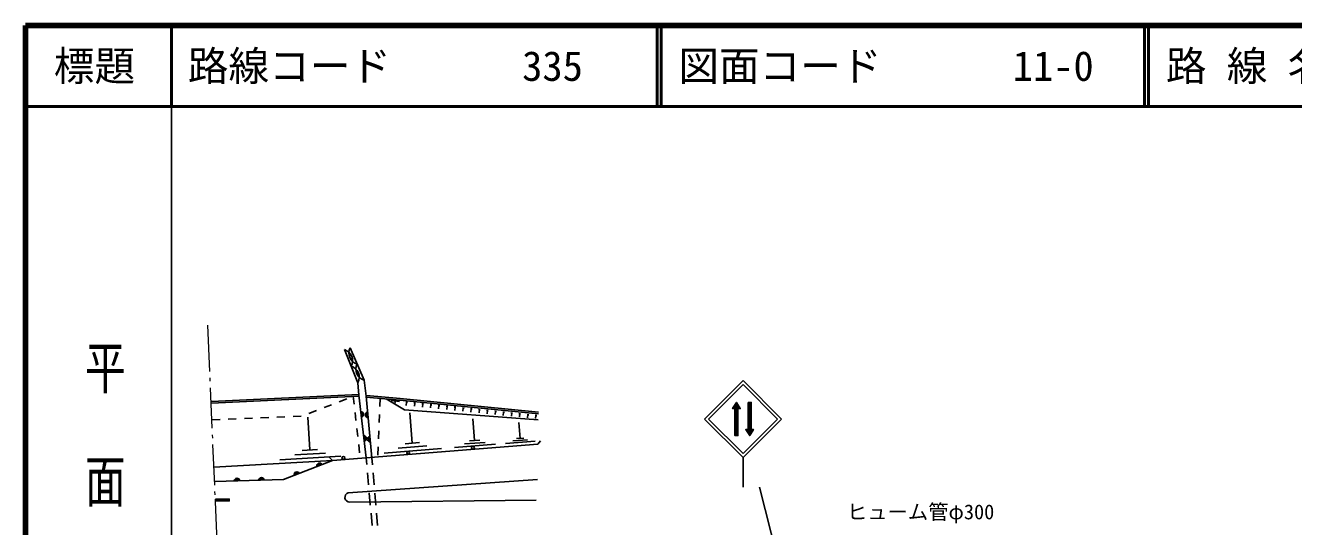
# Model space of a CAD drawing. Units: millimetres, scale not verified. Extents: x 40000 to 680000, y 20000 to 380000.
# Drawn here: x 40000 to 196101, y 318301 to 380000 of the extents above; entities that cross this region are included whole.
import ezdxf
from ezdxf.enums import TextEntityAlignment as Align

# ---------------------------------------------------------------- set-up
doc = ezdxf.new("R2010")
doc.units = ezdxf.units.MM
doc.header["$LTSCALE"] = 1000
for name, color, linetype, lineweight in [('M-BGD', 7, 'Continuous', 25), ('M-BMK-HTXT', 7, 'Continuous', 13), ('M-STR-HTXT', 7, 'Continuous', 13), ('M-STR-STRC', 7, 'Continuous', 25), ('M-TTL', 2, 'Continuous', 140), ('M-TTL-BAND', 7, 'Continuous', 25), ('M-TTL-LINE', 7, 'Continuous', 50)]:
    doc.layers.add(name, color=color, linetype=linetype, lineweight=lineweight)
doc.layers.add('M-TTL-TXT', color=7, linetype='Continuous')
doc.styles.add('@ＭＳ ゴシック', font='')
doc.styles.add('ＭＳ ゴシック', font='')
doc.styles.get('@ＭＳ ゴシック').set_extended_font_data('@MS Gothic')
doc.styles.get('ＭＳ ゴシック').set_extended_font_data('MS Gothic')

msp = doc.modelspace()

# ---------------------------------------------------------------- linework, layer by layer
at = {"layer": 'M-BGD'}
for p, q in [((80933, 336021), (79291, 340089)), ((79968, 340293), (81698, 336314)), ((81061, 334573), (62918, 333710)), ((81053, 334373), (62928, 333510)), ((80362, 334354), (80472, 333361)), ((83656, 334104), (83616, 333105)), ((74895, 332220), (75826, 332583)), ((76758, 332947), (77689, 333311)), ((78621, 333675), (79552, 334038)), ((85038, 333814), (86032, 333712)), ((85535, 333763), (85494, 333365)), ((86828, 333630), (87027, 333610)), ((86928, 333620), (86887, 333222)), ((87823, 333528), (88022, 333508)), ((87923, 333518), (87882, 333120)), ((88818, 333426), (89017, 333406)), ((88917, 333416), (88877, 333018)), ((89813, 333325), (90012, 333304)), ((89912, 333314), (89871, 332916)), ((90807, 333223), (91006, 333202)), ((90907, 333212), (90866, 332815)), ((91802, 333121), (92001, 333100)), ((91902, 333111), (91861, 332713)), ((92797, 333019), (92996, 332998)), ((92897, 333009), (92856, 332611)), ((93792, 332917), (93991, 332897)), ((93891, 332907), (93851, 332509)), ((94787, 332815), (94986, 332795)), ((94886, 332805), (94845, 332407)), ((95781, 332713), (95980, 332693)), ((95881, 332703), (95840, 332305)), ((96776, 332611), (96975, 332591)), ((96876, 332601), (96835, 332203)), ((97771, 332509), (97970, 332489)), ((97871, 332499), (97830, 332101)), ((62961, 331460), (63960, 331500)), ((64959, 331541), (65959, 331582)), ((66958, 331623), (67957, 331664)), ((68956, 331705), (69955, 331746)), ((70954, 331786), (71954, 331827)), ((72953, 331868), (73952, 331909)), ((75009, 327742), (74760, 331758)), ((80583, 332367), (80693, 331373)), ((83576, 332105), (83535, 331106)), ((87625, 328572), (87328, 332328)), ((95294, 328908), (95082, 331582)), ((98766, 332408), (98965, 332387)), ((98865, 332397), (98825, 331999)), ((99761, 332306), (99960, 332285)), ((99860, 332295), (99819, 331898)), ((100891, 329168), (100736, 331116)), ((100755, 332204), (100954, 332183)), ((100855, 332194), (100814, 331796)), ((101750, 332102), (101949, 332081)), ((101850, 332092), (101809, 331694)), ((102745, 332000), (102944, 331980)), ((102844, 331990), (102804, 331592)), ((80803, 330379), (80914, 329385)), ((83495, 330107), (83455, 329108)), ((103080, 328450), (77819, 326449)), ((81024, 328391), (81134, 327397)), ((83414, 328109), (83374, 327110)), ((91221, 327912), (84179, 327354)), ((89423, 328242), (85902, 327963)), ((88506, 328642), (86745, 328502)), ((97854, 328438), (92839, 328040)), ((96574, 328673), (94067, 328474)), ((95921, 328957), (94667, 328858)), ((102755, 328826), (99103, 328537)), ((101823, 328997), (99997, 328852)), ((101347, 329204), (100434, 329132)), ((103424, 328854), (103080, 328450)), ((77819, 326449), (63193, 325601)), ((78836, 326971), (71306, 326504)), ((76923, 327357), (73157, 327123)), ((75950, 327800), (74068, 327684)), ((77819, 326449), (77416, 326793)), ((82033, 325933), (81960, 326782)), ((82632, 326782), (82706, 325923)), ((82245, 323443), (82118, 324937)), ((82792, 324927), (82921, 323433)), ((79743, 322459), (103036, 324111)), ((102859, 321574), (79920, 321326)), ((82458, 320952), (82330, 322446)), ((83007, 322436), (83136, 320942)), ((82670, 318461), (82543, 319955)), ((83222, 319946), (83351, 318451))]:
    msp.add_line(p, q, dxfattribs=at)
for points in [[(81960, 326782), (81038, 334500), (80933, 336021)], [(81698, 336314), (81940, 334342), (82632, 326782)], [(103176, 332396), (86122, 334084), (81969, 334456), (81925, 334462)], [(103156, 332197), (86103, 333885), (81948, 334257)], [(84395, 334038), (86678, 332679), (103120, 331436)], [(77819, 326449), (71778, 324113), (63328, 323870)]]:
    msp.add_lwpolyline(points, dxfattribs=at)
msp.add_lwpolyline([(63396, 321693), (65085, 321693), (65085, 321473), (63396, 321473)], close=True, dxfattribs=at)
for centre in [(95089, 328018), (79139, 326754), (87114, 327386)]:
    msp.add_circle(centre, 175, dxfattribs=at)
for centre, radius, start, end in [((78818, 338715), 1453, 332.95765, 70.98858), ((81250, 339668), 1427, 154.01478, 252.99616), ((79639, 336681), 1453, 332.95765, 70.98858), ((82116, 337679), 1427, 154.01478, 252.99616), ((81267, 332124), 354, 285.61552, 88.0207), ((81267, 332124), 283, 287.83956, 85.79666), ((81267, 332124), 212, 291.58589, 82.05033), ((81267, 332124), 142, 299.29762, 74.3386), ((81267, 332124), 100, 309.61528, 64.02094), ((82203, 332061), 354, 104.027, 266.43218), ((82203, 332061), 283, 106.25104, 264.20814), ((82203, 332061), 212, 109.99737, 260.46182), ((82203, 332061), 142, 117.7091, 252.75009), ((82203, 332061), 100, 128.02676, 242.43242), ((81623, 329145), 354, 285.61552, 88.0207), ((81623, 329145), 283, 287.83956, 85.79666), ((82476, 329074), 354, 104.027, 266.43218), ((81623, 329145), 212, 291.58589, 82.05033), ((81623, 329145), 142, 299.29762, 74.3386), ((81623, 329145), 100, 309.61528, 64.02094), ((82476, 329074), 283, 106.25104, 264.20814), ((82476, 329074), 212, 109.99737, 260.46182), ((82476, 329074), 142, 117.7091, 252.75009), ((82476, 329074), 100, 128.02676, 242.43242), ((73419, 324689), 354, 29.93983, 192.34501), ((73419, 324689), 283, 32.16387, 190.12097), ((73419, 324689), 212, 35.9102, 186.37464), ((73419, 324689), 142, 43.62193, 178.66292), ((73419, 324689), 100, 53.93959, 168.34525), ((76217, 325771), 354, 29.93983, 192.34501), ((76217, 325771), 283, 32.16387, 190.12097), ((76217, 325771), 212, 35.9102, 186.37464), ((76217, 325771), 142, 43.62193, 178.66292), ((76217, 325771), 100, 53.93959, 168.34525), ((66055, 323894), 354, 10.44477, 172.84995), ((66055, 323894), 283, 12.66881, 170.62591), ((66055, 323894), 212, 16.41513, 166.87958), ((66055, 323894), 142, 24.12686, 159.16785), ((66055, 323894), 100, 34.44452, 148.85019), ((69054, 323980), 354, 10.44477, 172.84995), ((69054, 323980), 283, 12.66881, 170.62591), ((69054, 323980), 212, 16.41513, 166.87958), ((69054, 323980), 142, 24.12686, 159.16785), ((69054, 323980), 100, 34.44452, 148.85019), ((79908, 321905), 579, 106.63079, 271.13053)]:
    msp.add_arc(centre, radius, start, end, dxfattribs=at)
at = {"layer": 'M-BMK-HTXT'}
for p, q in [((62716, 337399), (62477, 343104)), ((62766, 336200), (62750, 336599)), ((63009, 330405), (62800, 335401)), ((63059, 329206), (63043, 329606)), ((63302, 323411), (63093, 328407)), ((63352, 322212), (63336, 322612)), ((63595, 316417), (63386, 321413))]:
    msp.add_line(p, q, dxfattribs=at)
at = {"layer": 'M-STR-STRC'}
for p, q in [((123592, 331544), (128330, 336282)), ((124087, 331544), (128330, 335787)), ((128330, 336282), (133067, 331544)), ((128330, 335787), (132572, 331544)), ((127065, 332843), (127624, 333402)), ((127090, 332827), (127068, 332849)), ((127139, 332826), (127086, 332879)), ((127097, 332827), (127644, 333373)), ((127189, 332825), (127104, 332910)), ((127239, 332824), (127123, 332940)), ((127138, 332965), (127605, 333432)), ((127288, 332823), (127141, 332971)), ((127145, 332826), (127663, 333343)), ((127680, 332480), (127159, 333001)), ((127680, 332529), (127178, 333032)), ((127193, 332825), (127682, 333314)), ((127679, 332578), (127196, 333062)), ((127211, 333087), (127586, 333461)), ((127679, 332627), (127214, 333093)), ((127679, 332677), (127233, 333123)), ((127241, 332824), (127702, 333284)), ((127679, 332726), (127251, 333154)), ((127679, 332775), (127269, 333184)), ((127284, 333209), (127566, 333491)), ((127678, 332824), (127288, 333215)), ((127289, 332823), (127721, 333255)), ((127718, 332833), (127306, 333245)), ((127680, 332431), (127307, 332804)), ((127308, 332793), (127740, 333225)), ((127308, 332744), (127760, 333196)), ((127308, 332696), (127779, 333166)), ((127308, 332647), (127798, 333137)), ((127308, 332599), (127817, 333107)), ((127680, 332382), (127308, 332755)), ((127681, 332333), (127308, 332706)), ((127681, 332284), (127308, 332657)), ((127681, 332235), (127308, 332608)), ((127309, 332550), (127837, 333078)), ((127309, 332501), (127856, 333048)), ((127309, 332453), (127678, 332822)), ((127309, 332404), (127679, 332773)), ((127681, 332186), (127309, 332559)), ((127681, 332137), (127309, 332510)), ((127310, 332356), (127679, 332724)), ((127310, 332307), (127679, 332676)), ((127310, 332258), (127679, 332627)), ((127310, 332210), (127679, 332579)), ((127310, 332161), (127680, 332530)), ((127767, 332833), (127324, 333276)), ((127816, 332833), (127343, 333306)), ((127358, 333331), (127547, 333520)), ((127865, 332833), (127361, 333337)), ((127914, 332832), (127379, 333367)), ((127963, 332832), (127398, 333398)), ((127970, 332874), (127416, 333428)), ((127877, 333016), (127434, 333459)), ((127785, 333157), (127453, 333489)), ((127692, 333299), (127471, 333520)), ((127689, 332833), (127875, 333019)), ((127738, 332833), (127895, 332989)), ((127787, 332833), (127914, 332959)), ((127836, 332833), (127933, 332930)), ((127885, 332832), (127953, 332900)), ((127934, 332832), (127972, 332871)), ((127982, 332832), (127991, 332841)), ((129073, 333581), (128967, 333475)), ((129122, 333581), (128967, 333427)), ((128975, 333580), (128967, 333572)), ((129024, 333580), (128967, 333524)), ((128967, 333552), (129338, 333181)), ((128967, 333503), (129339, 333131)), ((128967, 333454), (129339, 333082)), ((129318, 333582), (128968, 333232)), ((129171, 333581), (128968, 333378)), ((129220, 333581), (128968, 333329)), ((129269, 333581), (128968, 333281)), ((129337, 333552), (128968, 333184)), ((128968, 333405), (129339, 333033)), ((128968, 333356), (129339, 332984)), ((128968, 333307), (129340, 332935)), ((128968, 333258), (129340, 332886)), ((128968, 333209), (129340, 332837)), ((129337, 333503), (128969, 333135)), ((129337, 333454), (128969, 333086)), ((129337, 333406), (128969, 333038)), ((129338, 333357), (128969, 332989)), ((129338, 333308), (128969, 332940)), ((128969, 333160), (129340, 332788)), ((128969, 333111), (129340, 332739)), ((128969, 333062), (129341, 332690)), ((128969, 333013), (129341, 332641)), ((128969, 332964), (129341, 332591)), ((129338, 333260), (128970, 332892)), ((129338, 333211), (128970, 332843)), ((129339, 333163), (128970, 332795)), ((129339, 333114), (128970, 332746)), ((128970, 332914), (129341, 332542)), ((128970, 332865), (129342, 332493)), ((128970, 332816), (129342, 332444)), ((128970, 332767), (129342, 332395)), ((128970, 332718), (129342, 332346)), ((129339, 333065), (128971, 332697)), ((129339, 333017), (128971, 332649)), ((129339, 332968), (128971, 332600)), ((129340, 332920), (128971, 332551)), ((129340, 332871), (128971, 332503)), ((128971, 332669), (129343, 332297)), ((128971, 332620), (129343, 332248)), ((128971, 332571), (129343, 332199)), ((128971, 332522), (129343, 332150)), ((129340, 332822), (128972, 332454)), ((129340, 332774), (128972, 332406)), ((129341, 332725), (128972, 332357)), ((129341, 332677), (128972, 332308)), ((129341, 332628), (128972, 332260)), ((129341, 332579), (128973, 332211)), ((129341, 332531), (128973, 332163)), ((128988, 333580), (129338, 333230)), ((129037, 333580), (129338, 333279)), ((129085, 333581), (129338, 333328)), ((129134, 333581), (129338, 333377)), ((129182, 333581), (129337, 333426)), ((129231, 333581), (129337, 333475)), ((129280, 333581), (129337, 333524)), ((129328, 333582), (129337, 333573)), ((123592, 331544), (128330, 326806)), ((124087, 331544), (128330, 327301)), ((127682, 332088), (127309, 332460)), ((127682, 332039), (127309, 332411)), ((127682, 331989), (127310, 332362)), ((127682, 331940), (127310, 332313)), ((127682, 331891), (127310, 332264)), ((127683, 331842), (127310, 332215)), ((127683, 331793), (127310, 332166)), ((127311, 332113), (127680, 332481)), ((127311, 332064), (127680, 332433)), ((127311, 332015), (127680, 332384)), ((127311, 331967), (127681, 332336)), ((127683, 331744), (127311, 332117)), ((127683, 331695), (127311, 332068)), ((127683, 331646), (127311, 332019)), ((127684, 331597), (127311, 331970)), ((127312, 331918), (127681, 332287)), ((127312, 331870), (127681, 332238)), ((127312, 331821), (127681, 332190)), ((127312, 331772), (127681, 332141)), ((127312, 331724), (127682, 332092)), ((127684, 331548), (127312, 331920)), ((127684, 331499), (127312, 331871)), ((127684, 331450), (127312, 331822)), ((127684, 331401), (127312, 331773)), ((127685, 331352), (127312, 331724)), ((127313, 331675), (127682, 332044)), ((127313, 331627), (127682, 331995)), ((127313, 331578), (127682, 331947)), ((127313, 331529), (127682, 331898)), ((127685, 331302), (127313, 331675)), ((127685, 331253), (127313, 331626)), ((127685, 331204), (127313, 331577)), ((127686, 331155), (127313, 331528)), ((127314, 331481), (127683, 331849)), ((127314, 331432), (127683, 331801)), ((127314, 331384), (127683, 331752)), ((127314, 331335), (127683, 331704)), ((127314, 331286), (127683, 331655)), ((127686, 331106), (127314, 331479)), ((127686, 331057), (127314, 331430)), ((127686, 331008), (127314, 331380)), ((127686, 330959), (127314, 331331)), ((127687, 330910), (127314, 331282)), ((127315, 331238), (127684, 331606)), ((127315, 331189), (127684, 331558)), ((127315, 331141), (127684, 331509)), ((127315, 331092), (127684, 331460)), ((127687, 330861), (127315, 331233)), ((127687, 330812), (127315, 331184)), ((127687, 330763), (127315, 331135)), ((127687, 330714), (127315, 331086)), ((127316, 331043), (127684, 331412)), ((127316, 330995), (127685, 331363)), ((127316, 330946), (127685, 331315)), ((127316, 330898), (127685, 331266)), ((127316, 330849), (127685, 331217)), ((127688, 330664), (127316, 331037)), ((127688, 330615), (127316, 330988)), ((127688, 330566), (127316, 330939)), ((127317, 330800), (127685, 331169)), ((127317, 330752), (127686, 331120)), ((127317, 330703), (127686, 331071)), ((127317, 330655), (127686, 331023)), ((127318, 330606), (127686, 330974)), ((128330, 327301), (132572, 331544)), ((128330, 326806), (133067, 331544)), ((128971, 332473), (129343, 332101)), ((128972, 332424), (129344, 332051)), ((128972, 332375), (129344, 332002)), ((128972, 332326), (129344, 331953)), ((128972, 332277), (129344, 331904)), ((128972, 332227), (129345, 331855)), ((129342, 332482), (128973, 332114)), ((129342, 332434), (128973, 332065)), ((129342, 332385), (128973, 332017)), ((128973, 332178), (129345, 331806)), ((128973, 332129), (129345, 331757)), ((128973, 332080), (129345, 331708)), ((128973, 332031), (129345, 331659)), ((129342, 332336), (128974, 331968)), ((129343, 332288), (128974, 331919)), ((129343, 332239), (128974, 331871)), ((129343, 332191), (128974, 331822)), ((129343, 332142), (128974, 331774)), ((128974, 331982), (129346, 331610)), ((128974, 331933), (129346, 331560)), ((128974, 331884), (129346, 331511)), ((128974, 331835), (129346, 331462)), ((128974, 331786), (129347, 331413)), ((129343, 332093), (128975, 331725)), ((129344, 332045), (128975, 331676)), ((129344, 331996), (128975, 331628)), ((129344, 331948), (128975, 331579)), ((129344, 331899), (128975, 331531)), ((128975, 331737), (129347, 331364)), ((128975, 331688), (129347, 331315)), ((128975, 331639), (129347, 331266)), ((128975, 331589), (129347, 331217)), ((128975, 331540), (129348, 331168)), ((129345, 331850), (128976, 331482)), ((129345, 331802), (128976, 331433)), ((129345, 331753), (128976, 331385)), ((129345, 331705), (128976, 331336)), ((129345, 331656), (128976, 331287)), ((128976, 331491), (129348, 331119)), ((128976, 331442), (129348, 331070)), ((128976, 331393), (129348, 331020)), ((128976, 331344), (129349, 330971)), ((128976, 331295), (129349, 330922)), ((129346, 331607), (128977, 331239)), ((129346, 331559), (128977, 331190)), ((129346, 331510), (128977, 331142)), ((129346, 331462), (128977, 331093)), ((128977, 331246), (129349, 330873)), ((128977, 331197), (129349, 330824)), ((128977, 331148), (129350, 330775)), ((128977, 331099), (129350, 330726)), ((128977, 331050), (129350, 330677)), ((129347, 331413), (128978, 331044)), ((129347, 331364), (128978, 330996)), ((129347, 331316), (128978, 330947)), ((129347, 331267), (128978, 330898)), ((129347, 331219), (128978, 330850)), ((128978, 331001), (129350, 330628)), ((128978, 330952), (129350, 330579)), ((129348, 331170), (128979, 330801)), ((129348, 331121), (128979, 330753)), ((129348, 331073), (128979, 330704)), ((129348, 331024), (128979, 330655)), ((129349, 330976), (128979, 330607)), ((127688, 330517), (127316, 330890)), ((127688, 330468), (127317, 330840)), ((127689, 330419), (127317, 330791)), ((127689, 330370), (127317, 330742)), ((127689, 330321), (127317, 330693)), ((127689, 330272), (127317, 330644)), ((127318, 330557), (127686, 330926)), ((127318, 330509), (127687, 330877)), ((127318, 330460), (127687, 330828)), ((127318, 330412), (127687, 330780)), ((127689, 330223), (127318, 330595)), ((127690, 330174), (127318, 330546)), ((127690, 330125), (127318, 330497)), ((127690, 330076), (127318, 330448)), ((127319, 330363), (127687, 330731)), ((127319, 330314), (127688, 330683)), ((127319, 330266), (127688, 330634)), ((127319, 330217), (127688, 330585)), ((127690, 330027), (127319, 330399)), ((127690, 329977), (127319, 330350)), ((127691, 329928), (127319, 330300)), ((127691, 329879), (127319, 330251)), ((127691, 329830), (127319, 330202)), ((127320, 330169), (127688, 330537)), ((127320, 330120), (127688, 330488)), ((127320, 330071), (127689, 330439)), ((127320, 330023), (127689, 330391)), ((127320, 329974), (127689, 330342)), ((127691, 329781), (127320, 330153)), ((127692, 329732), (127320, 330104)), ((127692, 329683), (127320, 330055)), ((127692, 329634), (127320, 330006)), ((127321, 329926), (127689, 330294)), ((127321, 329877), (127689, 330245)), ((127321, 329828), (127690, 330196)), ((127321, 329780), (127690, 330148)), ((127692, 329585), (127321, 329957)), ((127692, 329536), (127321, 329908)), ((127671, 329508), (127321, 329859)), ((127623, 329508), (127321, 329809)), ((127574, 329508), (127321, 329760)), ((127322, 329731), (127690, 330099)), ((127322, 329683), (127690, 330051)), ((127322, 329634), (127690, 330002)), ((127322, 329585), (127691, 329953)), ((127322, 329537), (127691, 329905)), ((127525, 329507), (127322, 329711)), ((127477, 329507), (127322, 329662)), ((127428, 329507), (127322, 329613)), ((127380, 329507), (127322, 329564)), ((127331, 329507), (127323, 329515)), ((127341, 329507), (127691, 329856)), ((127390, 329507), (127691, 329807)), ((127439, 329507), (127691, 329759)), ((127488, 329507), (127692, 329710)), ((127538, 329507), (127692, 329662)), ((127587, 329508), (127692, 329613)), ((127636, 329508), (127692, 329564)), ((127685, 329508), (127692, 329516)), ((128677, 330256), (128668, 330247)), ((128726, 330256), (128687, 330217)), ((128689, 330214), (129243, 329660)), ((128697, 330256), (129262, 329690)), ((128775, 330256), (128707, 330188)), ((128823, 330256), (128726, 330158)), ((128745, 330256), (129280, 329721)), ((128872, 330256), (128745, 330129)), ((128921, 330256), (128765, 330099)), ((128782, 330073), (129225, 329629)), ((128970, 330256), (128784, 330070)), ((128794, 330256), (129298, 329751)), ((129350, 330587), (128803, 330040)), ((129351, 330538), (128822, 330011)), ((129351, 330490), (128842, 329981)), ((128843, 330256), (129317, 329782)), ((129351, 330441), (128861, 329952)), ((128874, 329931), (129207, 329599)), ((129351, 330392), (128880, 329922)), ((128892, 330256), (129335, 329812)), ((129351, 330344), (128900, 329893)), ((129352, 330295), (128919, 329863)), ((129370, 330265), (128938, 329833)), ((128941, 330256), (129353, 329843)), ((129418, 330264), (128958, 329804)), ((128967, 329790), (129188, 329568)), ((129466, 330263), (128977, 329774)), ((128978, 330902), (129351, 330530)), ((128978, 330853), (129351, 330480)), ((128979, 330804), (129351, 330431)), ((128979, 330755), (129351, 330382)), ((128979, 330706), (129352, 330333)), ((128979, 330657), (129352, 330284)), ((128979, 330608), (129500, 330087)), ((129349, 330927), (128980, 330558)), ((129349, 330878), (128980, 330510)), ((129349, 330830), (128980, 330461)), ((129349, 330781), (128980, 330412)), ((129350, 330733), (128980, 330364)), ((128980, 330559), (129481, 330057)), ((128980, 330510), (129463, 330026)), ((128980, 330461), (129445, 329995)), ((128980, 330412), (129426, 329965)), ((128980, 330363), (129408, 329934)), ((129350, 330684), (128981, 330315)), ((129350, 330635), (128981, 330266)), ((128981, 330314), (129390, 329904)), ((128981, 330264), (129372, 329873)), ((129514, 330262), (128996, 329745)), ((129562, 330262), (129016, 329715)), ((129595, 330245), (129035, 329686)), ((129521, 330123), (129054, 329656)), ((129448, 330001), (129074, 329627)), ((129375, 329879), (129093, 329597)), ((129302, 329757), (129112, 329568)), ((129371, 330265), (129518, 330118)), ((129421, 330264), (129536, 330148)), ((129470, 330263), (129555, 330179)), ((129520, 330262), (129573, 330209)), ((129570, 330261), (129591, 330240)), ((128330, 326806), (128330, 323171)), ((134860, 305431), (130348, 323171))]:
    msp.add_line(p, q, dxfattribs=at)
for points in [[(127307, 332823), (127055, 332827), (127508, 333581), (127997, 332832), (127678, 332833), (127692, 329508), (127323, 329507)], [(129352, 330265), (129604, 330261), (129152, 329507), (128662, 330256), (128981, 330256), (128967, 333580), (129337, 333582)]]:
    msp.add_lwpolyline(points, close=True, dxfattribs=at)
at = {"layer": 'M-TTL'}
for p, q in [((40000, 380000), (40000, 20000)), ((680000, 380000), (40000, 380000))]:
    msp.add_line(p, q, dxfattribs=at)
at = {"layer": 'M-TTL-BAND'}
msp.add_line((58000, 370000), (58000, 20000), dxfattribs=at)
at = {"layer": 'M-TTL-LINE'}
for p, q in [((58000, 380000), (58000, 370000)), ((117750, 380000), (117750, 370000)), ((118250, 380000), (118250, 370000)), ((177750, 380000), (177750, 370000)), ((178250, 380000), (178250, 370000)), ((40000, 370000), (680000, 370000))]:
    msp.add_line(p, q, dxfattribs=at)

# ---------------------------------------------------------------- texts
at = {"layer": 'M-STR-HTXT', "style": 'ＭＳ ゴシック'}
msp.add_text('ヒューム管φ300', height=1833, dxfattribs=at).set_placement((141119, 318651), align=Align.BOTTOM_LEFT)
at = {"layer": 'M-TTL-BAND', "style": '@ＭＳ ゴシック', "width": 1.4}
msp.add_text('平  面  図', height=3666, rotation=270, dxfattribs=at).set_placement((49777, 306475), align=Align.MIDDLE_RIGHT)
at = {"layer": 'M-TTL-TXT', "style": 'ＭＳ ゴシック'}
msp.add_text('標題', height=3666, dxfattribs=at).set_placement((48500, 375000), align=Align.MIDDLE_CENTER)
for s, p in [('路線コード', (60000, 375000)), ('335', (101142, 375000)), ('図面コード', (120380, 375000)), ('11-0', (161521, 375000)), ('路 線 名', (180380, 375000))]:
    msp.add_text(s, height=3666, dxfattribs=at).set_placement(p, align=Align.MIDDLE_LEFT)

doc.saveas('drawing.dxf')
